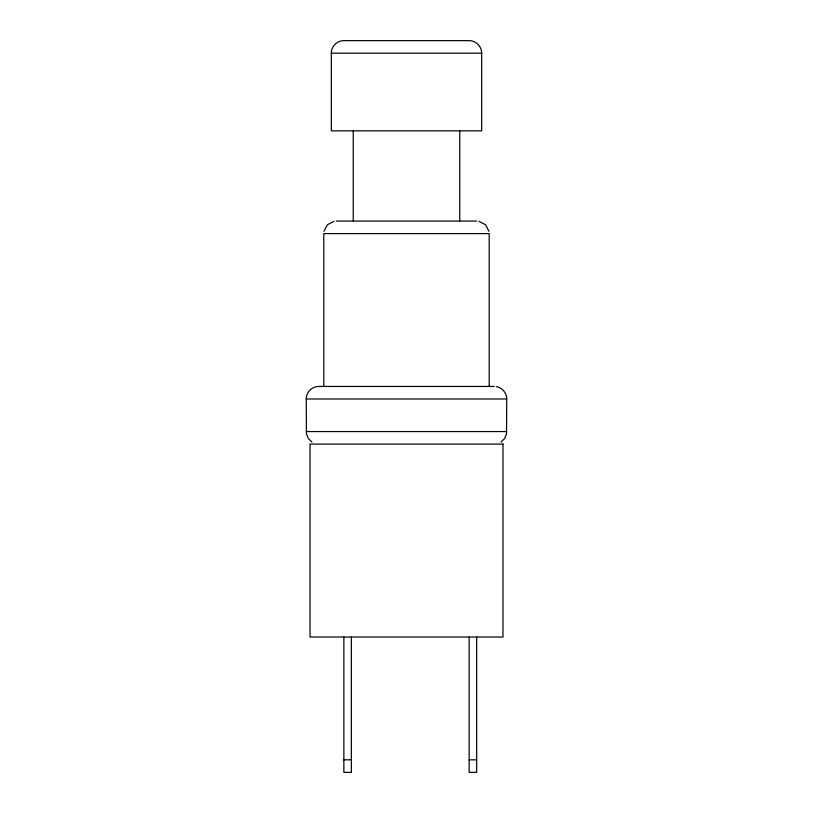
<?xml version="1.0" encoding="UTF-8"?>
<svg xmlns="http://www.w3.org/2000/svg" width="813" height="813" viewBox="0 0 813 813"><rect width="100%" height="100%" fill="white"/><g stroke="black" fill="none" stroke-linecap="round" stroke-linejoin="round"><path stroke-width="1.22" d="M311.887 442.048L308.259 438.41L306.42 433.837L306.267 398.98C306.044 392.273 312.08 386.358 318.747 386.449L494.202 386.449M331.328 53.18C331.125 46.473 337.151 40.548 343.818 40.65L469.142 40.65C475.839 40.548 481.774 46.483 481.672 53.18L481.672 130.863L331.328 130.863L331.328 53.18L481.672 53.18M496.479 386.663C502.261 387.689 506.773 393.106 506.733 398.98L506.519 433.837L504.69 438.41L501.062 442.048M323.97 231.319L327.426 224.744L334.011 221.278M336.297 221.065L476.662 221.065M306.267 398.98L506.733 398.98M306.267 431.561L506.733 431.561M343.858 759.82L351.368 759.82M469.142 759.82L476.662 759.82M478.938 221.278L485.524 224.744L488.979 231.319M489.192 386.449L489.192 233.595L323.808 233.595L323.808 386.449M476.662 637.036L476.662 772.35L469.142 772.35L469.142 637.036M459.752 130.761L459.752 220.933M353.249 130.761L353.249 220.933M351.368 637.036L351.368 772.35L343.858 772.35L343.858 637.036M502.973 444.091L310.027 444.091L310.027 637.036L502.973 637.036L502.973 444.091"/></g></svg>
